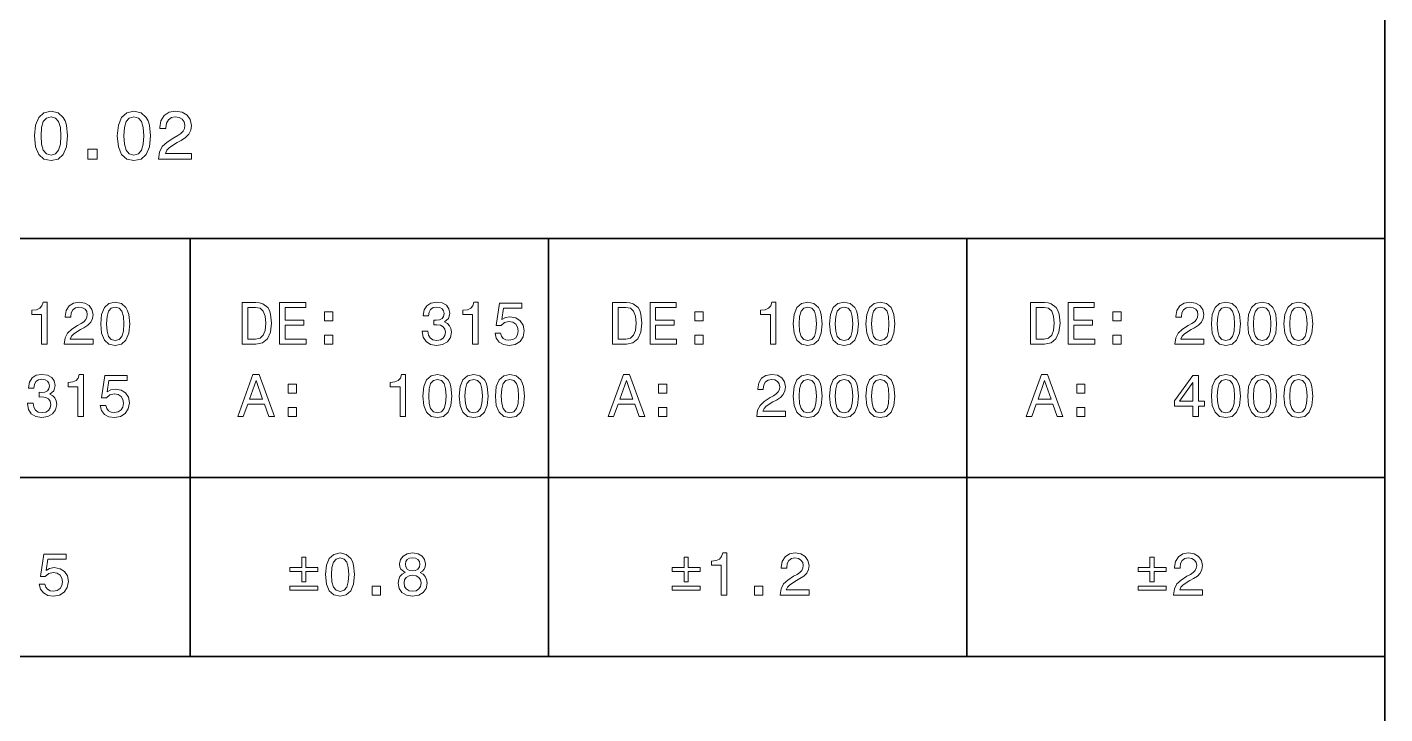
# Model space of a CAD drawing. Extents: x 14 to 2196, y -1968 to 1826.
# Drawn here: x 1060.3 to 1174, y 1394.8 to 1452.3 of the extents above; entities that cross this region are included whole.
import ezdxf

# ---------------------------------------------------------------- set-up
doc = ezdxf.new("R2010")
doc.units = 0

msp = doc.modelspace()

# ---------------------------------------------------------------- linework, layer by layer
at = {"color": 7, "lineweight": 35}
for p, q in [((1173.95874, 1015.596436), (1173.95874, 1826.436523)), ((1173.95874, 1399.596436), (1173.95874, 1464.596436)), ((953.95874, 1434.596436), (1173.95874, 1434.596436)), ((1073.95874, 1434.596436), (1073.95874, 1399.596436)), ((1103.95874, 1434.596436), (1103.95874, 1399.596436)), ((1138.95874, 1434.596436), (1138.95874, 1399.596436)), ((953.95874, 1414.596436), (1173.95874, 1414.596436)), ((953.95874, 1399.596436), (1173.95874, 1399.596436)), ((953.95874, 1399.596436), (1173.95874, 1399.596436))]:
    msp.add_line(p, q, dxfattribs=at)
at = {"color": 7, "lineweight": 13}
for points in [[(1060.927002, 1443.178589), (1061.01355, 1442.273682), (1061.284424, 1441.628174), (1061.716675, 1441.236206), (1062.316162, 1441.109497), (1062.90979, 1441.236206), (1063.342041, 1441.628174), (1063.607178, 1442.273682), (1063.699341, 1443.178589), (1063.607178, 1444.077759), (1063.497681, 1444.435059), (1063.342041, 1444.729004), (1062.90979, 1445.120972), (1062.316162, 1445.25354), (1061.716675, 1445.120972), (1061.284424, 1444.723267), (1061.01355, 1444.077759)], [(1061.480347, 1443.178589), (1061.526489, 1443.875977), (1061.670532, 1444.377441), (1061.929932, 1444.671387), (1062.316162, 1444.775146), (1062.696533, 1444.671387), (1062.955933, 1444.377441), (1063.099976, 1443.875977), (1063.146118, 1443.178589), (1063.099976, 1442.475464), (1062.955933, 1441.973999), (1062.696533, 1441.680054), (1062.316162, 1441.582031), (1061.929932, 1441.680054), (1061.670532, 1441.973999), (1061.526489, 1442.475464)], [(1067.866577, 1443.178589), (1067.953003, 1442.273682), (1068.223877, 1441.628174), (1068.656128, 1441.236206), (1069.255615, 1441.109497), (1069.849243, 1441.236206), (1070.281494, 1441.628174), (1070.546631, 1442.273682), (1070.638916, 1443.178589), (1070.546631, 1444.077759), (1070.437134, 1444.435059), (1070.281494, 1444.729004), (1069.849243, 1445.120972), (1069.255615, 1445.25354), (1068.656128, 1445.120972), (1068.223877, 1444.723267), (1067.953003, 1444.077759)], [(1068.4198, 1443.178589), (1068.465942, 1443.875977), (1068.610107, 1444.377441), (1068.869385, 1444.671387), (1069.255615, 1444.775146), (1069.635986, 1444.671387), (1069.895386, 1444.377441), (1070.039429, 1443.875977), (1070.085571, 1443.178589), (1070.039429, 1442.475464), (1069.895386, 1441.973999), (1069.635986, 1441.680054), (1069.255615, 1441.582031), (1068.869385, 1441.680054), (1068.610107, 1441.973999), (1068.465942, 1442.475464)], [(1071.31897, 1441.224731), (1074.068237, 1441.224731), (1074.068237, 1441.720459), (1071.895386, 1441.720459), (1072.016357, 1441.991333), (1072.223877, 1442.216064), (1072.863647, 1442.625366), (1073.203735, 1442.798218), (1073.584106, 1443.046021), (1073.85498, 1443.334229), (1074.01062, 1443.674316), (1074.068237, 1444.060425), (1073.970337, 1444.544556), (1073.699341, 1444.925049), (1073.284424, 1445.167114), (1072.748413, 1445.25354), (1072.195068, 1445.155518), (1071.774292, 1444.884644), (1071.503418, 1444.452393), (1071.411255, 1443.881836), (1071.411255, 1443.801147), (1071.935669, 1443.801147), (1071.935669, 1443.847168), (1071.987549, 1444.239136), (1072.143188, 1444.527344), (1072.390991, 1444.711792), (1072.719604, 1444.775146), (1073.053833, 1444.717529), (1073.301758, 1444.573486), (1073.463135, 1444.348633), (1073.520752, 1444.066284), (1073.480347, 1443.801147), (1073.37085, 1443.576294), (1073.186401, 1443.380371), (1072.932861, 1443.207397), (1072.592773, 1443.022949), (1072.027954, 1442.665649), (1071.630249, 1442.285278), (1071.393921, 1441.824097), (1071.31897, 1441.242065)], [(1065.388184, 1441.224731), (1066.183594, 1441.224731), (1066.183594, 1442.083496), (1065.388184, 1442.083496)], [(1061.530029, 1425.739746), (1061.989014, 1425.739746), (1061.989014, 1429.265015), (1061.646118, 1429.265015), (1061.555298, 1428.957275), (1061.373779, 1428.75061), (1061.096313, 1428.629517), (1060.713013, 1428.589111), (1060.713013, 1428.231079), (1061.530029, 1428.231079)], [(1063.42627, 1425.739746), (1065.831909, 1425.739746), (1065.831909, 1426.173462), (1063.930664, 1426.173462), (1064.036499, 1426.410522), (1064.21814, 1426.607178), (1064.777954, 1426.96521), (1065.075439, 1427.116577), (1065.408325, 1427.333374), (1065.645386, 1427.585571), (1065.781494, 1427.883179), (1065.831909, 1428.221069), (1065.746216, 1428.644653), (1065.509155, 1428.977539), (1065.146118, 1429.189331), (1064.677002, 1429.265015), (1064.192871, 1429.179199), (1063.824707, 1428.942139), (1063.587646, 1428.563965), (1063.506958, 1428.064697), (1063.506958, 1427.994019), (1063.965942, 1427.994019), (1063.965942, 1428.034424), (1064.011353, 1428.377319), (1064.147461, 1428.629517), (1064.36438, 1428.790894), (1064.651855, 1428.846313), (1064.944336, 1428.795898), (1065.161133, 1428.669922), (1065.302368, 1428.473145), (1065.352783, 1428.226074), (1065.317505, 1427.994019), (1065.22168, 1427.797363), (1065.060303, 1427.625854), (1064.838379, 1427.474609), (1064.540894, 1427.313232), (1064.046631, 1427.00061), (1063.698608, 1426.667725), (1063.491943, 1426.264282), (1063.42627, 1425.754883)], [(1066.477417, 1427.449341), (1066.553101, 1426.657593), (1066.790161, 1426.092773), (1067.168335, 1425.749878), (1067.692871, 1425.638916), (1068.212402, 1425.749878), (1068.590576, 1426.092773), (1068.822632, 1426.657593), (1068.90332, 1427.449341), (1068.822632, 1428.236084), (1068.726807, 1428.548828), (1068.590576, 1428.80603), (1068.212402, 1429.148926), (1067.692871, 1429.265015), (1067.168335, 1429.148926), (1066.790161, 1428.801025), (1066.553101, 1428.236084)], [(1066.96167, 1427.449341), (1067.001953, 1428.05957), (1067.128052, 1428.498413), (1067.35498, 1428.755615), (1067.692871, 1428.846313), (1068.025757, 1428.755615), (1068.252686, 1428.498413), (1068.378784, 1428.05957), (1068.419067, 1427.449341), (1068.378784, 1426.834106), (1068.252686, 1426.395386), (1068.025757, 1426.138184), (1067.692871, 1426.052368), (1067.35498, 1426.138184), (1067.128052, 1426.395386), (1067.001953, 1426.834106)], [(1079.47168, 1429.239746), (1078.306763, 1429.239746), (1078.306763, 1425.739746), (1079.47168, 1425.739746), (1080.021362, 1425.850708), (1080.429932, 1426.188599), (1080.682129, 1426.738281), (1080.772827, 1427.489746), (1080.692139, 1428.256348), (1080.591309, 1428.55896), (1080.450073, 1428.801025), (1080.041626, 1429.128784), (1079.774292, 1429.209473)], [(1079.436401, 1428.821167), (1079.819702, 1428.745483), (1080.081909, 1428.51355), (1080.238281, 1428.099976), (1080.288696, 1427.489746), (1080.233276, 1426.899658), (1080.076904, 1426.486084), (1079.80957, 1426.239014), (1079.436401, 1426.158325), (1078.775757, 1426.158325), (1078.775757, 1428.821167)], [(1081.453735, 1425.739746), (1083.672729, 1425.739746), (1083.672729, 1426.16333), (1081.917725, 1426.16333), (1081.917725, 1427.348511), (1083.481079, 1427.348511), (1083.481079, 1427.76709), (1081.917725, 1427.76709), (1081.917725, 1428.816162), (1083.632324, 1428.816162), (1083.632324, 1429.239746), (1081.453735, 1429.239746)], [(1093.385986, 1426.839111), (1093.385986, 1426.803833), (1093.466675, 1426.319702), (1093.703735, 1425.956665), (1094.076904, 1425.724609), (1094.571167, 1425.638916), (1095.095581, 1425.724609), (1095.489014, 1425.946533), (1095.741211, 1426.299561), (1095.831909, 1426.753418), (1095.791626, 1427.051025), (1095.680664, 1427.293091), (1095.499146, 1427.479614), (1095.256958, 1427.615845), (1095.584839, 1427.888184), (1095.700806, 1428.321899), (1095.625122, 1428.71521), (1095.408325, 1429.012817), (1095.055298, 1429.199341), (1094.571167, 1429.265015), (1094.117188, 1429.184326), (1093.769287, 1428.962402), (1093.542358, 1428.609375), (1093.466675, 1428.140381), (1093.466675, 1428.10498), (1093.915527, 1428.10498), (1093.955811, 1428.427734), (1094.087036, 1428.65979), (1094.298828, 1428.801025), (1094.596313, 1428.85144), (1094.858643, 1428.811035), (1095.050293, 1428.7052), (1095.16626, 1428.533691), (1095.21167, 1428.301758), (1095.16626, 1428.054565), (1095.045166, 1427.888184), (1094.833374, 1427.787354), (1094.545898, 1427.75708), (1094.349243, 1427.762085), (1094.349243, 1427.363647), (1094.596313, 1427.373779), (1094.914062, 1427.328369), (1095.151123, 1427.207275), (1095.292358, 1427.01062), (1095.342773, 1426.753418), (1095.287231, 1426.460938), (1095.140991, 1426.244019), (1094.909058, 1426.10791), (1094.60144, 1426.0625), (1094.283691, 1426.112915), (1094.051636, 1426.264282), (1093.905396, 1426.506348), (1093.849976, 1426.839111)], [(1097.602051, 1425.739746), (1098.061035, 1425.739746), (1098.061035, 1429.265015), (1097.71814, 1429.265015), (1097.627319, 1428.957275), (1097.445801, 1428.75061), (1097.168335, 1428.629517), (1096.785156, 1428.589111), (1096.785156, 1428.231079), (1097.602051, 1428.231079)], [(1099.478149, 1426.652588), (1099.589111, 1426.239014), (1099.836304, 1425.91626), (1100.199341, 1425.714478), (1100.66333, 1425.638916), (1101.172729, 1425.729614), (1101.571167, 1425.976807), (1101.823242, 1426.370117), (1101.919067, 1426.874512), (1101.833374, 1427.343506), (1101.591309, 1427.71167), (1101.213013, 1427.94873), (1100.723877, 1428.034424), (1100.345581, 1427.973877), (1100.053101, 1427.807495), (1100.194336, 1428.75061), (1101.727417, 1428.75061), (1101.727417, 1429.164062), (1099.856445, 1429.164062), (1099.579102, 1427.308228), (1099.982544, 1427.308228), (1100.275024, 1427.545166), (1100.648193, 1427.630981), (1100.970947, 1427.575439), (1101.21814, 1427.414062), (1101.37439, 1427.166992), (1101.429932, 1426.849243), (1101.37439, 1426.531494), (1101.213013, 1426.284424), (1100.965942, 1426.128052), (1100.648193, 1426.072632), (1100.380981, 1426.10791), (1100.174194, 1426.223877), (1100.022827, 1426.405396), (1099.947266, 1426.652588)], [(1110.47168, 1429.239746), (1109.306763, 1429.239746), (1109.306763, 1425.739746), (1110.47168, 1425.739746), (1111.021362, 1425.850708), (1111.429932, 1426.188599), (1111.682129, 1426.738281), (1111.772827, 1427.489746), (1111.692139, 1428.256348), (1111.591309, 1428.55896), (1111.450073, 1428.801025), (1111.041626, 1429.128784), (1110.774292, 1429.209473)], [(1110.436401, 1428.821167), (1110.819702, 1428.745483), (1111.081909, 1428.51355), (1111.238281, 1428.099976), (1111.288696, 1427.489746), (1111.233276, 1426.899658), (1111.076904, 1426.486084), (1110.80957, 1426.239014), (1110.436401, 1426.158325), (1109.775757, 1426.158325), (1109.775757, 1428.821167)], [(1112.453735, 1425.739746), (1114.672729, 1425.739746), (1114.672729, 1426.16333), (1112.917725, 1426.16333), (1112.917725, 1427.348511), (1114.481079, 1427.348511), (1114.481079, 1427.76709), (1112.917725, 1427.76709), (1112.917725, 1428.816162), (1114.632324, 1428.816162), (1114.632324, 1429.239746), (1112.453735, 1429.239746)], [(1122.530029, 1425.739746), (1122.989014, 1425.739746), (1122.989014, 1429.265015), (1122.646118, 1429.265015), (1122.555298, 1428.957275), (1122.373779, 1428.75061), (1122.096313, 1428.629517), (1121.713013, 1428.589111), (1121.713013, 1428.231079), (1122.530029, 1428.231079)], [(1124.441406, 1427.449341), (1124.51709, 1426.657593), (1124.75415, 1426.092773), (1125.132324, 1425.749878), (1125.65686, 1425.638916), (1126.17627, 1425.749878), (1126.554565, 1426.092773), (1126.786499, 1426.657593), (1126.867188, 1427.449341), (1126.786499, 1428.236084), (1126.690674, 1428.548828), (1126.554565, 1428.80603), (1126.17627, 1429.148926), (1125.65686, 1429.265015), (1125.132324, 1429.148926), (1124.75415, 1428.801025), (1124.51709, 1428.236084)], [(1124.925659, 1427.449341), (1124.965942, 1428.05957), (1125.092041, 1428.498413), (1125.31897, 1428.755615), (1125.65686, 1428.846313), (1125.989746, 1428.755615), (1126.216675, 1428.498413), (1126.342773, 1428.05957), (1126.383057, 1427.449341), (1126.342773, 1426.834106), (1126.216675, 1426.395386), (1125.989746, 1426.138184), (1125.65686, 1426.052368), (1125.31897, 1426.138184), (1125.092041, 1426.395386), (1124.965942, 1426.834106)], [(1127.477417, 1427.449341), (1127.553101, 1426.657593), (1127.790161, 1426.092773), (1128.168335, 1425.749878), (1128.692871, 1425.638916), (1129.212402, 1425.749878), (1129.590576, 1426.092773), (1129.822632, 1426.657593), (1129.90332, 1427.449341), (1129.822632, 1428.236084), (1129.726807, 1428.548828), (1129.590576, 1428.80603), (1129.212402, 1429.148926), (1128.692871, 1429.265015), (1128.168335, 1429.148926), (1127.790161, 1428.801025), (1127.553101, 1428.236084)], [(1127.96167, 1427.449341), (1128.001953, 1428.05957), (1128.128052, 1428.498413), (1128.35498, 1428.755615), (1128.692871, 1428.846313), (1129.025757, 1428.755615), (1129.252686, 1428.498413), (1129.378784, 1428.05957), (1129.419067, 1427.449341), (1129.378784, 1426.834106), (1129.252686, 1426.395386), (1129.025757, 1426.138184), (1128.692871, 1426.052368), (1128.35498, 1426.138184), (1128.128052, 1426.395386), (1128.001953, 1426.834106)], [(1130.51355, 1427.449341), (1130.589111, 1426.657593), (1130.826172, 1426.092773), (1131.204468, 1425.749878), (1131.728882, 1425.638916), (1132.248413, 1425.749878), (1132.626587, 1426.092773), (1132.858643, 1426.657593), (1132.939331, 1427.449341), (1132.858643, 1428.236084), (1132.762817, 1428.548828), (1132.626587, 1428.80603), (1132.248413, 1429.148926), (1131.728882, 1429.265015), (1131.204468, 1429.148926), (1130.826172, 1428.801025), (1130.589111, 1428.236084)], [(1130.997681, 1427.449341), (1131.037964, 1428.05957), (1131.164062, 1428.498413), (1131.390991, 1428.755615), (1131.728882, 1428.846313), (1132.061768, 1428.755615), (1132.288696, 1428.498413), (1132.414795, 1428.05957), (1132.455078, 1427.449341), (1132.414795, 1426.834106), (1132.288696, 1426.395386), (1132.061768, 1426.138184), (1131.728882, 1426.052368), (1131.390991, 1426.138184), (1131.164062, 1426.395386), (1131.037964, 1426.834106)], [(1145.47168, 1429.239746), (1144.306763, 1429.239746), (1144.306763, 1425.739746), (1145.47168, 1425.739746), (1146.021362, 1425.850708), (1146.429932, 1426.188599), (1146.682129, 1426.738281), (1146.772827, 1427.489746), (1146.692139, 1428.256348), (1146.591309, 1428.55896), (1146.450073, 1428.801025), (1146.041626, 1429.128784), (1145.774292, 1429.209473)], [(1145.436401, 1428.821167), (1145.819702, 1428.745483), (1146.081909, 1428.51355), (1146.238281, 1428.099976), (1146.288696, 1427.489746), (1146.233276, 1426.899658), (1146.076904, 1426.486084), (1145.80957, 1426.239014), (1145.436401, 1426.158325), (1144.775757, 1426.158325), (1144.775757, 1428.821167)], [(1147.453735, 1425.739746), (1149.672729, 1425.739746), (1149.672729, 1426.16333), (1147.917725, 1426.16333), (1147.917725, 1427.348511), (1149.481079, 1427.348511), (1149.481079, 1427.76709), (1147.917725, 1427.76709), (1147.917725, 1428.816162), (1149.632324, 1428.816162), (1149.632324, 1429.239746), (1147.453735, 1429.239746)], [(1156.390259, 1425.739746), (1158.795898, 1425.739746), (1158.795898, 1426.173462), (1156.894653, 1426.173462), (1157.000488, 1426.410522), (1157.182129, 1426.607178), (1157.741943, 1426.96521), (1158.039429, 1427.116577), (1158.372314, 1427.333374), (1158.609375, 1427.585571), (1158.745483, 1427.883179), (1158.795898, 1428.221069), (1158.710205, 1428.644653), (1158.473145, 1428.977539), (1158.109985, 1429.189331), (1157.640991, 1429.265015), (1157.15686, 1429.179199), (1156.788696, 1428.942139), (1156.551636, 1428.563965), (1156.470947, 1428.064697), (1156.470947, 1427.994019), (1156.929932, 1427.994019), (1156.929932, 1428.034424), (1156.975342, 1428.377319), (1157.11145, 1428.629517), (1157.328369, 1428.790894), (1157.615845, 1428.846313), (1157.908325, 1428.795898), (1158.125122, 1428.669922), (1158.266357, 1428.473145), (1158.316772, 1428.226074), (1158.281494, 1427.994019), (1158.185669, 1427.797363), (1158.024292, 1427.625854), (1157.802368, 1427.474609), (1157.504883, 1427.313232), (1157.01062, 1427.00061), (1156.662598, 1426.667725), (1156.455811, 1426.264282), (1156.390259, 1425.754883)], [(1159.441406, 1427.449341), (1159.51709, 1426.657593), (1159.75415, 1426.092773), (1160.132324, 1425.749878), (1160.65686, 1425.638916), (1161.17627, 1425.749878), (1161.554565, 1426.092773), (1161.786499, 1426.657593), (1161.867188, 1427.449341), (1161.786499, 1428.236084), (1161.690674, 1428.548828), (1161.554565, 1428.80603), (1161.17627, 1429.148926), (1160.65686, 1429.265015), (1160.132324, 1429.148926), (1159.75415, 1428.801025), (1159.51709, 1428.236084)], [(1159.925659, 1427.449341), (1159.965942, 1428.05957), (1160.092041, 1428.498413), (1160.31897, 1428.755615), (1160.65686, 1428.846313), (1160.989746, 1428.755615), (1161.216675, 1428.498413), (1161.342773, 1428.05957), (1161.383057, 1427.449341), (1161.342773, 1426.834106), (1161.216675, 1426.395386), (1160.989746, 1426.138184), (1160.65686, 1426.052368), (1160.31897, 1426.138184), (1160.092041, 1426.395386), (1159.965942, 1426.834106)], [(1162.477417, 1427.449341), (1162.553101, 1426.657593), (1162.790161, 1426.092773), (1163.168335, 1425.749878), (1163.692871, 1425.638916), (1164.212402, 1425.749878), (1164.590576, 1426.092773), (1164.822632, 1426.657593), (1164.90332, 1427.449341), (1164.822632, 1428.236084), (1164.726807, 1428.548828), (1164.590576, 1428.80603), (1164.212402, 1429.148926), (1163.692871, 1429.265015), (1163.168335, 1429.148926), (1162.790161, 1428.801025), (1162.553101, 1428.236084)], [(1162.96167, 1427.449341), (1163.001953, 1428.05957), (1163.128052, 1428.498413), (1163.35498, 1428.755615), (1163.692871, 1428.846313), (1164.025757, 1428.755615), (1164.252686, 1428.498413), (1164.378784, 1428.05957), (1164.419067, 1427.449341), (1164.378784, 1426.834106), (1164.252686, 1426.395386), (1164.025757, 1426.138184), (1163.692871, 1426.052368), (1163.35498, 1426.138184), (1163.128052, 1426.395386), (1163.001953, 1426.834106)], [(1165.51355, 1427.449341), (1165.589111, 1426.657593), (1165.826172, 1426.092773), (1166.204468, 1425.749878), (1166.728882, 1425.638916), (1167.248413, 1425.749878), (1167.626587, 1426.092773), (1167.858643, 1426.657593), (1167.939331, 1427.449341), (1167.858643, 1428.236084), (1167.762817, 1428.548828), (1167.626587, 1428.80603), (1167.248413, 1429.148926), (1166.728882, 1429.265015), (1166.204468, 1429.148926), (1165.826172, 1428.801025), (1165.589111, 1428.236084)], [(1165.997681, 1427.449341), (1166.037964, 1428.05957), (1166.164062, 1428.498413), (1166.390991, 1428.755615), (1166.728882, 1428.846313), (1167.061768, 1428.755615), (1167.288696, 1428.498413), (1167.414795, 1428.05957), (1167.455078, 1427.449341), (1167.414795, 1426.834106), (1167.288696, 1426.395386), (1167.061768, 1426.138184), (1166.728882, 1426.052368), (1166.390991, 1426.138184), (1166.164062, 1426.395386), (1166.037964, 1426.834106)], [(1085.200806, 1427.696533), (1085.896729, 1427.696533), (1085.896729, 1428.447998), (1085.200806, 1428.447998)], [(1116.200806, 1427.696533), (1116.896729, 1427.696533), (1116.896729, 1428.447998), (1116.200806, 1428.447998)], [(1151.200806, 1427.696533), (1151.896729, 1427.696533), (1151.896729, 1428.447998), (1151.200806, 1428.447998)], [(1085.200806, 1425.739746), (1085.896729, 1425.739746), (1085.896729, 1426.491211), (1085.200806, 1426.491211)], [(1116.200806, 1425.739746), (1116.896729, 1425.739746), (1116.896729, 1426.491211), (1116.200806, 1426.491211)], [(1151.200806, 1425.739746), (1151.896729, 1425.739746), (1151.896729, 1426.491211), (1151.200806, 1426.491211)], [(1060.349976, 1420.792236), (1060.349976, 1420.756958), (1060.430664, 1420.272827), (1060.667725, 1419.90979), (1061.040894, 1419.677734), (1061.535156, 1419.592041), (1062.05957, 1419.677734), (1062.453003, 1419.899658), (1062.705078, 1420.252686), (1062.795898, 1420.706543), (1062.755615, 1421.00415), (1062.644653, 1421.246216), (1062.463013, 1421.432739), (1062.220947, 1421.56897), (1062.548828, 1421.841309), (1062.664795, 1422.275024), (1062.589111, 1422.668335), (1062.372314, 1422.965942), (1062.019287, 1423.152466), (1061.535156, 1423.21814), (1061.081177, 1423.137451), (1060.733276, 1422.915527), (1060.506348, 1422.5625), (1060.430664, 1422.093506), (1060.430664, 1422.058105), (1060.879517, 1422.058105), (1060.9198, 1422.380859), (1061.050903, 1422.612915), (1061.262817, 1422.75415), (1061.560303, 1422.804565), (1061.822632, 1422.76416), (1062.01416, 1422.658325), (1062.130249, 1422.486816), (1062.175659, 1422.254883), (1062.130249, 1422.00769), (1062.009155, 1421.841309), (1061.797363, 1421.740479), (1061.509888, 1421.710205), (1061.313232, 1421.71521), (1061.313232, 1421.316772), (1061.560303, 1421.326904), (1061.878052, 1421.281494), (1062.115112, 1421.1604), (1062.256348, 1420.963745), (1062.306763, 1420.706543), (1062.251221, 1420.414062), (1062.10498, 1420.197144), (1061.873047, 1420.061035), (1061.56543, 1420.015625), (1061.247681, 1420.06604), (1061.015625, 1420.217407), (1060.869385, 1420.459473), (1060.813965, 1420.792236)], [(1064.56604, 1419.692871), (1065.025024, 1419.692871), (1065.025024, 1423.21814), (1064.682129, 1423.21814), (1064.591309, 1422.9104), (1064.40979, 1422.703735), (1064.132324, 1422.582642), (1063.749146, 1422.542236), (1063.749146, 1422.184204), (1064.56604, 1422.184204)], [(1066.442139, 1420.605713), (1066.553101, 1420.192139), (1066.800293, 1419.869385), (1067.16333, 1419.667603), (1067.627319, 1419.592041), (1068.136719, 1419.682739), (1068.535156, 1419.929932), (1068.787231, 1420.323242), (1068.883057, 1420.827637), (1068.797363, 1421.296631), (1068.555298, 1421.664795), (1068.177002, 1421.901855), (1067.687866, 1421.987549), (1067.30957, 1421.927002), (1067.01709, 1421.76062), (1067.158325, 1422.703735), (1068.691406, 1422.703735), (1068.691406, 1423.117188), (1066.820435, 1423.117188), (1066.543091, 1421.261353), (1066.946533, 1421.261353), (1067.239014, 1421.498291), (1067.612183, 1421.584106), (1067.934937, 1421.528564), (1068.182129, 1421.367188), (1068.338379, 1421.120117), (1068.393921, 1420.802368), (1068.338379, 1420.484619), (1068.177002, 1420.237549), (1067.929932, 1420.081177), (1067.612183, 1420.025757), (1067.344849, 1420.061035), (1067.138184, 1420.177002), (1066.986816, 1420.358521), (1066.911133, 1420.605713)], [(1077.943604, 1419.692871), (1078.407593, 1419.692871), (1078.775757, 1420.72168), (1080.172729, 1420.72168), (1080.540894, 1419.692871), (1081.014893, 1419.692871), (1079.734009, 1423.197876), (1079.219604, 1423.197876)], [(1091.530029, 1419.692871), (1091.989014, 1419.692871), (1091.989014, 1423.21814), (1091.646118, 1423.21814), (1091.555298, 1422.9104), (1091.373779, 1422.703735), (1091.096313, 1422.582642), (1090.713013, 1422.542236), (1090.713013, 1422.184204), (1091.530029, 1422.184204)], [(1093.441406, 1421.402466), (1093.51709, 1420.610718), (1093.75415, 1420.045898), (1094.132324, 1419.703003), (1094.65686, 1419.592041), (1095.17627, 1419.703003), (1095.554565, 1420.045898), (1095.786499, 1420.610718), (1095.867188, 1421.402466), (1095.786499, 1422.189209), (1095.690674, 1422.501953), (1095.554565, 1422.759155), (1095.17627, 1423.102051), (1094.65686, 1423.21814), (1094.132324, 1423.102051), (1093.75415, 1422.75415), (1093.51709, 1422.189209)], [(1093.925659, 1421.402466), (1093.965942, 1422.012695), (1094.092041, 1422.451538), (1094.31897, 1422.70874), (1094.65686, 1422.799438), (1094.989746, 1422.70874), (1095.216675, 1422.451538), (1095.342773, 1422.012695), (1095.383057, 1421.402466), (1095.342773, 1420.787231), (1095.216675, 1420.348511), (1094.989746, 1420.091309), (1094.65686, 1420.005493), (1094.31897, 1420.091309), (1094.092041, 1420.348511), (1093.965942, 1420.787231)], [(1096.477417, 1421.402466), (1096.553101, 1420.610718), (1096.790161, 1420.045898), (1097.168335, 1419.703003), (1097.692871, 1419.592041), (1098.212402, 1419.703003), (1098.590576, 1420.045898), (1098.822632, 1420.610718), (1098.90332, 1421.402466), (1098.822632, 1422.189209), (1098.726807, 1422.501953), (1098.590576, 1422.759155), (1098.212402, 1423.102051), (1097.692871, 1423.21814), (1097.168335, 1423.102051), (1096.790161, 1422.75415), (1096.553101, 1422.189209)], [(1096.96167, 1421.402466), (1097.001953, 1422.012695), (1097.128052, 1422.451538), (1097.35498, 1422.70874), (1097.692871, 1422.799438), (1098.025757, 1422.70874), (1098.252686, 1422.451538), (1098.378784, 1422.012695), (1098.419067, 1421.402466), (1098.378784, 1420.787231), (1098.252686, 1420.348511), (1098.025757, 1420.091309), (1097.692871, 1420.005493), (1097.35498, 1420.091309), (1097.128052, 1420.348511), (1097.001953, 1420.787231)], [(1099.51355, 1421.402466), (1099.589111, 1420.610718), (1099.826172, 1420.045898), (1100.204468, 1419.703003), (1100.728882, 1419.592041), (1101.248413, 1419.703003), (1101.626587, 1420.045898), (1101.858643, 1420.610718), (1101.939331, 1421.402466), (1101.858643, 1422.189209), (1101.762817, 1422.501953), (1101.626587, 1422.759155), (1101.248413, 1423.102051), (1100.728882, 1423.21814), (1100.204468, 1423.102051), (1099.826172, 1422.75415), (1099.589111, 1422.189209)], [(1099.997681, 1421.402466), (1100.037964, 1422.012695), (1100.164062, 1422.451538), (1100.390991, 1422.70874), (1100.728882, 1422.799438), (1101.061768, 1422.70874), (1101.288696, 1422.451538), (1101.414795, 1422.012695), (1101.455078, 1421.402466), (1101.414795, 1420.787231), (1101.288696, 1420.348511), (1101.061768, 1420.091309), (1100.728882, 1420.005493), (1100.390991, 1420.091309), (1100.164062, 1420.348511), (1100.037964, 1420.787231)], [(1108.943604, 1419.692871), (1109.407593, 1419.692871), (1109.775757, 1420.72168), (1111.172729, 1420.72168), (1111.540894, 1419.692871), (1112.014893, 1419.692871), (1110.734009, 1423.197876), (1110.219604, 1423.197876)], [(1121.390259, 1419.692871), (1123.795898, 1419.692871), (1123.795898, 1420.126587), (1121.894653, 1420.126587), (1122.000488, 1420.363647), (1122.182129, 1420.560303), (1122.741943, 1420.918335), (1123.039429, 1421.069702), (1123.372314, 1421.286499), (1123.609375, 1421.538696), (1123.745483, 1421.836304), (1123.795898, 1422.174194), (1123.710205, 1422.597778), (1123.473145, 1422.930664), (1123.109985, 1423.142456), (1122.640991, 1423.21814), (1122.15686, 1423.132324), (1121.788696, 1422.895264), (1121.551636, 1422.51709), (1121.470947, 1422.017822), (1121.470947, 1421.947144), (1121.929932, 1421.947144), (1121.929932, 1421.987549), (1121.975342, 1422.330444), (1122.11145, 1422.582642), (1122.328369, 1422.744019), (1122.615845, 1422.799438), (1122.908325, 1422.749023), (1123.125122, 1422.623047), (1123.266357, 1422.42627), (1123.316772, 1422.179199), (1123.281494, 1421.947144), (1123.185669, 1421.750488), (1123.024292, 1421.578979), (1122.802368, 1421.427734), (1122.504883, 1421.266357), (1122.01062, 1420.953735), (1121.662598, 1420.62085), (1121.455811, 1420.217407), (1121.390259, 1419.708008)], [(1124.441406, 1421.402466), (1124.51709, 1420.610718), (1124.75415, 1420.045898), (1125.132324, 1419.703003), (1125.65686, 1419.592041), (1126.17627, 1419.703003), (1126.554565, 1420.045898), (1126.786499, 1420.610718), (1126.867188, 1421.402466), (1126.786499, 1422.189209), (1126.690674, 1422.501953), (1126.554565, 1422.759155), (1126.17627, 1423.102051), (1125.65686, 1423.21814), (1125.132324, 1423.102051), (1124.75415, 1422.75415), (1124.51709, 1422.189209)], [(1124.925659, 1421.402466), (1124.965942, 1422.012695), (1125.092041, 1422.451538), (1125.31897, 1422.70874), (1125.65686, 1422.799438), (1125.989746, 1422.70874), (1126.216675, 1422.451538), (1126.342773, 1422.012695), (1126.383057, 1421.402466), (1126.342773, 1420.787231), (1126.216675, 1420.348511), (1125.989746, 1420.091309), (1125.65686, 1420.005493), (1125.31897, 1420.091309), (1125.092041, 1420.348511), (1124.965942, 1420.787231)], [(1127.477417, 1421.402466), (1127.553101, 1420.610718), (1127.790161, 1420.045898), (1128.168335, 1419.703003), (1128.692871, 1419.592041), (1129.212402, 1419.703003), (1129.590576, 1420.045898), (1129.822632, 1420.610718), (1129.90332, 1421.402466), (1129.822632, 1422.189209), (1129.726807, 1422.501953), (1129.590576, 1422.759155), (1129.212402, 1423.102051), (1128.692871, 1423.21814), (1128.168335, 1423.102051), (1127.790161, 1422.75415), (1127.553101, 1422.189209)], [(1127.96167, 1421.402466), (1128.001953, 1422.012695), (1128.128052, 1422.451538), (1128.35498, 1422.70874), (1128.692871, 1422.799438), (1129.025757, 1422.70874), (1129.252686, 1422.451538), (1129.378784, 1422.012695), (1129.419067, 1421.402466), (1129.378784, 1420.787231), (1129.252686, 1420.348511), (1129.025757, 1420.091309), (1128.692871, 1420.005493), (1128.35498, 1420.091309), (1128.128052, 1420.348511), (1128.001953, 1420.787231)], [(1130.51355, 1421.402466), (1130.589111, 1420.610718), (1130.826172, 1420.045898), (1131.204468, 1419.703003), (1131.728882, 1419.592041), (1132.248413, 1419.703003), (1132.626587, 1420.045898), (1132.858643, 1420.610718), (1132.939331, 1421.402466), (1132.858643, 1422.189209), (1132.762817, 1422.501953), (1132.626587, 1422.759155), (1132.248413, 1423.102051), (1131.728882, 1423.21814), (1131.204468, 1423.102051), (1130.826172, 1422.75415), (1130.589111, 1422.189209)], [(1130.997681, 1421.402466), (1131.037964, 1422.012695), (1131.164062, 1422.451538), (1131.390991, 1422.70874), (1131.728882, 1422.799438), (1132.061768, 1422.70874), (1132.288696, 1422.451538), (1132.414795, 1422.012695), (1132.455078, 1421.402466), (1132.414795, 1420.787231), (1132.288696, 1420.348511), (1132.061768, 1420.091309), (1131.728882, 1420.005493), (1131.390991, 1420.091309), (1131.164062, 1420.348511), (1131.037964, 1420.787231)], [(1143.943604, 1419.692871), (1144.407593, 1419.692871), (1144.775757, 1420.72168), (1146.172729, 1420.72168), (1146.540894, 1419.692871), (1147.014893, 1419.692871), (1145.734009, 1423.197876), (1145.219604, 1423.197876)], [(1157.898193, 1419.692871), (1158.352051, 1419.692871), (1158.352051, 1420.560303), (1158.85144, 1420.560303), (1158.85144, 1420.963745), (1158.352051, 1420.963745), (1158.352051, 1423.117188), (1157.893188, 1423.117188), (1156.359985, 1421.00415), (1156.359985, 1420.560303), (1157.898193, 1420.560303)], [(1159.441406, 1421.402466), (1159.51709, 1420.610718), (1159.75415, 1420.045898), (1160.132324, 1419.703003), (1160.65686, 1419.592041), (1161.17627, 1419.703003), (1161.554565, 1420.045898), (1161.786499, 1420.610718), (1161.867188, 1421.402466), (1161.786499, 1422.189209), (1161.690674, 1422.501953), (1161.554565, 1422.759155), (1161.17627, 1423.102051), (1160.65686, 1423.21814), (1160.132324, 1423.102051), (1159.75415, 1422.75415), (1159.51709, 1422.189209)], [(1159.925659, 1421.402466), (1159.965942, 1422.012695), (1160.092041, 1422.451538), (1160.31897, 1422.70874), (1160.65686, 1422.799438), (1160.989746, 1422.70874), (1161.216675, 1422.451538), (1161.342773, 1422.012695), (1161.383057, 1421.402466), (1161.342773, 1420.787231), (1161.216675, 1420.348511), (1160.989746, 1420.091309), (1160.65686, 1420.005493), (1160.31897, 1420.091309), (1160.092041, 1420.348511), (1159.965942, 1420.787231)], [(1162.477417, 1421.402466), (1162.553101, 1420.610718), (1162.790161, 1420.045898), (1163.168335, 1419.703003), (1163.692871, 1419.592041), (1164.212402, 1419.703003), (1164.590576, 1420.045898), (1164.822632, 1420.610718), (1164.90332, 1421.402466), (1164.822632, 1422.189209), (1164.726807, 1422.501953), (1164.590576, 1422.759155), (1164.212402, 1423.102051), (1163.692871, 1423.21814), (1163.168335, 1423.102051), (1162.790161, 1422.75415), (1162.553101, 1422.189209)], [(1162.96167, 1421.402466), (1163.001953, 1422.012695), (1163.128052, 1422.451538), (1163.35498, 1422.70874), (1163.692871, 1422.799438), (1164.025757, 1422.70874), (1164.252686, 1422.451538), (1164.378784, 1422.012695), (1164.419067, 1421.402466), (1164.378784, 1420.787231), (1164.252686, 1420.348511), (1164.025757, 1420.091309), (1163.692871, 1420.005493), (1163.35498, 1420.091309), (1163.128052, 1420.348511), (1163.001953, 1420.787231)], [(1165.51355, 1421.402466), (1165.589111, 1420.610718), (1165.826172, 1420.045898), (1166.204468, 1419.703003), (1166.728882, 1419.592041), (1167.248413, 1419.703003), (1167.626587, 1420.045898), (1167.858643, 1420.610718), (1167.939331, 1421.402466), (1167.858643, 1422.189209), (1167.762817, 1422.501953), (1167.626587, 1422.759155), (1167.248413, 1423.102051), (1166.728882, 1423.21814), (1166.204468, 1423.102051), (1165.826172, 1422.75415), (1165.589111, 1422.189209)], [(1165.997681, 1421.402466), (1166.037964, 1422.012695), (1166.164062, 1422.451538), (1166.390991, 1422.70874), (1166.728882, 1422.799438), (1167.061768, 1422.70874), (1167.288696, 1422.451538), (1167.414795, 1422.012695), (1167.455078, 1421.402466), (1167.414795, 1420.787231), (1167.288696, 1420.348511), (1167.061768, 1420.091309), (1166.728882, 1420.005493), (1166.390991, 1420.091309), (1166.164062, 1420.348511), (1166.037964, 1420.787231)], [(1078.937134, 1421.150391), (1079.476807, 1422.693604), (1080.016357, 1421.150391)], [(1082.164795, 1421.649658), (1082.860718, 1421.649658), (1082.860718, 1422.401123), (1082.164795, 1422.401123)], [(1109.937134, 1421.150391), (1110.476807, 1422.693604), (1111.016357, 1421.150391)], [(1113.164795, 1421.649658), (1113.860718, 1421.649658), (1113.860718, 1422.401123), (1113.164795, 1422.401123)], [(1144.937134, 1421.150391), (1145.476807, 1422.693604), (1146.016357, 1421.150391)], [(1148.164795, 1421.649658), (1148.860718, 1421.649658), (1148.860718, 1422.401123), (1148.164795, 1422.401123)], [(1156.783691, 1420.963745), (1157.898193, 1422.532227), (1157.898193, 1420.963745)], [(1082.164795, 1419.692871), (1082.860718, 1419.692871), (1082.860718, 1420.444336), (1082.164795, 1420.444336)], [(1113.164795, 1419.692871), (1113.860718, 1419.692871), (1113.860718, 1420.444336), (1113.164795, 1420.444336)], [(1148.164795, 1419.692871), (1148.860718, 1419.692871), (1148.860718, 1420.444336), (1148.164795, 1420.444336)], [(1061.334106, 1405.652588), (1061.445068, 1405.239014), (1061.692139, 1404.91626), (1062.055298, 1404.714478), (1062.519287, 1404.638916), (1063.028564, 1404.729614), (1063.427002, 1404.976807), (1063.679199, 1405.370117), (1063.775024, 1405.874512), (1063.689331, 1406.343506), (1063.447266, 1406.71167), (1063.06897, 1406.94873), (1062.579834, 1407.034424), (1062.201538, 1406.973877), (1061.909058, 1406.807495), (1062.050293, 1407.75061), (1063.583374, 1407.75061), (1063.583374, 1408.164062), (1061.712402, 1408.164062), (1061.434937, 1406.308228), (1061.838379, 1406.308228), (1062.130981, 1406.545166), (1062.50415, 1406.630981), (1062.826904, 1406.575439), (1063.073975, 1406.414062), (1063.230347, 1406.166992), (1063.285889, 1405.849243), (1063.230347, 1405.531494), (1063.06897, 1405.284424), (1062.821899, 1405.128052), (1062.50415, 1405.072632), (1062.236816, 1405.10791), (1062.030029, 1405.223877), (1061.878784, 1405.405396), (1061.803101, 1405.652588)], [(1085.297363, 1406.449341), (1085.373047, 1405.657593), (1085.609985, 1405.092773), (1085.988281, 1404.749878), (1086.512817, 1404.638916), (1087.032227, 1404.749878), (1087.410522, 1405.092773), (1087.642456, 1405.657593), (1087.723145, 1406.449341), (1087.642456, 1407.236084), (1087.546631, 1407.548828), (1087.410522, 1407.80603), (1087.032227, 1408.148926), (1086.512817, 1408.265015), (1085.988281, 1408.148926), (1085.609985, 1407.801025), (1085.373047, 1407.236084)], [(1091.959473, 1406.625854), (1091.702271, 1406.484741), (1091.525757, 1406.287964), (1091.414795, 1406.040894), (1091.379517, 1405.743408), (1091.460205, 1405.294556), (1091.692139, 1404.946533), (1092.070435, 1404.724609), (1092.584839, 1404.638916), (1093.094238, 1404.724609), (1093.472412, 1404.946533), (1093.704468, 1405.294556), (1093.790161, 1405.743408), (1093.749756, 1406.040894), (1093.643921, 1406.287964), (1093.462402, 1406.484741), (1093.210205, 1406.625854), (1093.411865, 1406.746948), (1093.553101, 1406.91333), (1093.638916, 1407.115112), (1093.669067, 1407.362183), (1093.588379, 1407.720337), (1093.376587, 1408.007812), (1093.033691, 1408.194336), (1092.584839, 1408.265015), (1092.130981, 1408.194336), (1091.787964, 1408.007812), (1091.571167, 1407.720337), (1091.495483, 1407.362183), (1091.520752, 1407.115112), (1091.606445, 1406.91333)], [(1118.421997, 1404.739746), (1118.880981, 1404.739746), (1118.880981, 1408.265015), (1118.537964, 1408.265015), (1118.447266, 1407.957275), (1118.265625, 1407.75061), (1117.988281, 1407.629517), (1117.60498, 1407.589111), (1117.60498, 1407.231079), (1118.421997, 1407.231079)], [(1123.354248, 1404.739746), (1125.759888, 1404.739746), (1125.759888, 1405.173462), (1123.858643, 1405.173462), (1123.964478, 1405.410522), (1124.146118, 1405.607178), (1124.705811, 1405.96521), (1125.003418, 1406.116577), (1125.336304, 1406.333374), (1125.573242, 1406.585571), (1125.709473, 1406.883179), (1125.759888, 1407.221069), (1125.674194, 1407.644653), (1125.437134, 1407.977539), (1125.073975, 1408.189331), (1124.60498, 1408.265015), (1124.12085, 1408.179199), (1123.752686, 1407.942139), (1123.515625, 1407.563965), (1123.434937, 1407.064697), (1123.434937, 1406.994019), (1123.893921, 1406.994019), (1123.893921, 1407.034424), (1123.939331, 1407.377319), (1124.075439, 1407.629517), (1124.292358, 1407.790894), (1124.579834, 1407.846313), (1124.872314, 1407.795898), (1125.089111, 1407.669922), (1125.230347, 1407.473145), (1125.280762, 1407.226074), (1125.245483, 1406.994019), (1125.149658, 1406.797363), (1124.988281, 1406.625854), (1124.766357, 1406.474609), (1124.468872, 1406.313232), (1123.974609, 1406.00061), (1123.626587, 1405.667725), (1123.4198, 1405.264282), (1123.354248, 1404.754883)], [(1156.282227, 1404.739746), (1158.687866, 1404.739746), (1158.687866, 1405.173462), (1156.786499, 1405.173462), (1156.892456, 1405.410522), (1157.073975, 1405.607178), (1157.633789, 1405.96521), (1157.931396, 1406.116577), (1158.26416, 1406.333374), (1158.501221, 1406.585571), (1158.637451, 1406.883179), (1158.687866, 1407.221069), (1158.602051, 1407.644653), (1158.365112, 1407.977539), (1158.001953, 1408.189331), (1157.532959, 1408.265015), (1157.048828, 1408.179199), (1156.680664, 1407.942139), (1156.443604, 1407.563965), (1156.362915, 1407.064697), (1156.362915, 1406.994019), (1156.821899, 1406.994019), (1156.821899, 1407.034424), (1156.867188, 1407.377319), (1157.003418, 1407.629517), (1157.220215, 1407.790894), (1157.50769, 1407.846313), (1157.800293, 1407.795898), (1158.01709, 1407.669922), (1158.158325, 1407.473145), (1158.20874, 1407.226074), (1158.173462, 1406.994019), (1158.077637, 1406.797363), (1157.91626, 1406.625854), (1157.694336, 1406.474609), (1157.396729, 1406.313232), (1156.902588, 1406.00061), (1156.554565, 1405.667725), (1156.347778, 1405.264282), (1156.282227, 1404.754883)], [(1083.300293, 1405.839111), (1083.648193, 1405.839111), (1083.648193, 1406.71167), (1084.646729, 1406.71167), (1084.646729, 1407.054565), (1083.648193, 1407.054565), (1083.648193, 1407.921997), (1083.300293, 1407.921997), (1083.300293, 1407.054565), (1082.301636, 1407.054565), (1082.301636, 1406.71167), (1083.300293, 1406.71167)], [(1085.781494, 1406.449341), (1085.821899, 1407.05957), (1085.947876, 1407.498413), (1086.174927, 1407.755615), (1086.512817, 1407.846313), (1086.845581, 1407.755615), (1087.072632, 1407.498413), (1087.198608, 1407.05957), (1087.239014, 1406.449341), (1087.198608, 1405.834106), (1087.072632, 1405.395386), (1086.845581, 1405.138184), (1086.512817, 1405.052368), (1086.174927, 1405.138184), (1085.947876, 1405.395386), (1085.821899, 1405.834106)], [(1091.974609, 1407.321899), (1092.014893, 1407.543823), (1092.135986, 1407.71521), (1092.327637, 1407.821167), (1092.584839, 1407.86145), (1092.837036, 1407.821167), (1093.028564, 1407.71521), (1093.149658, 1407.543823), (1093.195068, 1407.321899), (1093.149658, 1407.094971), (1093.028564, 1406.918457), (1092.837036, 1406.802368), (1092.584839, 1406.76709), (1092.327637, 1406.807495), (1092.135986, 1406.918457), (1092.014893, 1407.094971)], [(1115.300293, 1405.839111), (1115.648193, 1405.839111), (1115.648193, 1406.71167), (1116.646729, 1406.71167), (1116.646729, 1407.054565), (1115.648193, 1407.054565), (1115.648193, 1407.921997), (1115.300293, 1407.921997), (1115.300293, 1407.054565), (1114.301636, 1407.054565), (1114.301636, 1406.71167), (1115.300293, 1406.71167)], [(1154.300293, 1405.839111), (1154.648193, 1405.839111), (1154.648193, 1406.71167), (1155.646729, 1406.71167), (1155.646729, 1407.054565), (1154.648193, 1407.054565), (1154.648193, 1407.921997), (1154.300293, 1407.921997), (1154.300293, 1407.054565), (1153.301636, 1407.054565), (1153.301636, 1406.71167), (1154.300293, 1406.71167)], [(1091.863647, 1405.753418), (1091.909058, 1406.020752), (1092.055298, 1406.222412), (1092.282227, 1406.353638), (1092.584839, 1406.398926), (1092.882324, 1406.353638), (1093.109375, 1406.222412), (1093.255615, 1406.020752), (1093.30603, 1405.753418), (1093.255615, 1405.465942), (1093.109375, 1405.249146), (1092.882324, 1405.10791), (1092.584839, 1405.0625), (1092.282227, 1405.10791), (1092.055298, 1405.249146), (1091.909058, 1405.465942)], [(1082.301636, 1405.496216), (1082.301636, 1405.148193), (1084.646729, 1405.148193), (1084.646729, 1405.496216)], [(1089.200806, 1404.739746), (1089.896729, 1404.739746), (1089.896729, 1405.491211), (1089.200806, 1405.491211)], [(1114.301636, 1405.496216), (1114.301636, 1405.148193), (1116.646729, 1405.148193), (1116.646729, 1405.496216)], [(1121.200806, 1404.739746), (1121.896729, 1404.739746), (1121.896729, 1405.491211), (1121.200806, 1405.491211)], [(1153.301636, 1405.496216), (1153.301636, 1405.148193), (1155.646729, 1405.148193), (1155.646729, 1405.496216)]]:
    msp.add_lwpolyline(points, close=True, dxfattribs=at)

doc.saveas('drawing.dxf')
